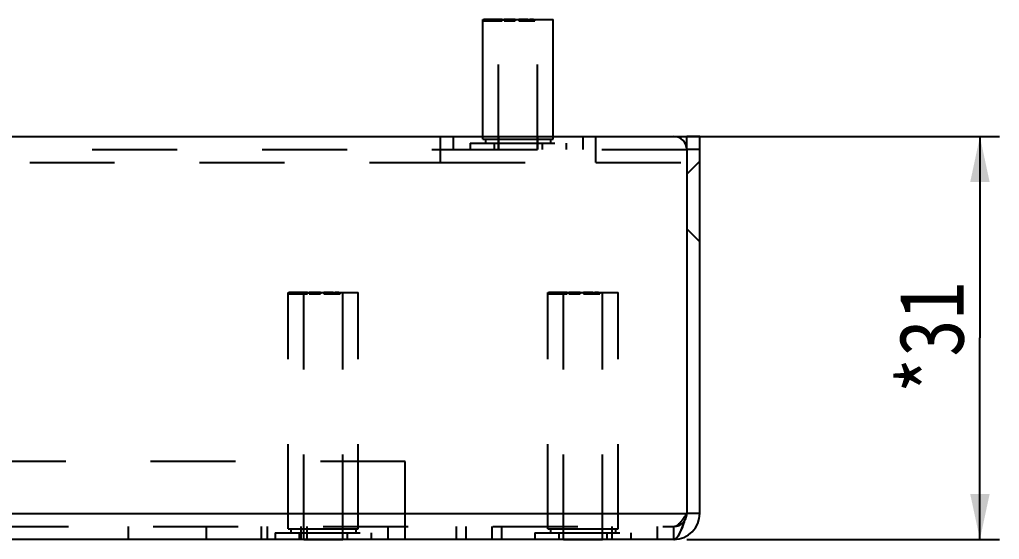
# Model space of a CAD drawing. Header units: millimetres. Extents: x 0 to 1189, y 25 to 866.
# Drawn here: x 521.5 to 597, y 639.7 to 679.7 of the extents above; entities that cross this region are included whole.
import ezdxf

# ---------------------------------------------------------------- set-up
doc = ezdxf.new("R2010")
doc.units = ezdxf.units.MM
doc.header["$LTSCALE"] = 65.395
doc.linetypes.add('HIDDEN', pattern=[0.2, 0.1, -0.1])
doc.layers.get('0').update_dxf_attribs({"linetype": 'CONTINUOUS'})
doc.layers.add('02___PRT_ALL_AXES', color=7, linetype='CONTINUOUS')
doc.layers.add('DEFAULT_2', color=8, linetype='HIDDEN')
doc.styles.get("Standard").update_dxf_attribs({"font": 'txt', "width": 0.85})
doc.dimstyles.new('DIMSTYLE_3', dxfattribs={"dimtxt": 5, "dimasz": 3.5, "dimexe": 1.5, "dimexo": 1, "dimgap": 1.25, "dimtad": 1, "dimdsep": 46, "dimtxsty": 'Standard', "dimblk": '_FILLED', "dimblk1": '_FILLED', "dimblk2": '_FILLED', "dimcen": 0.09, "dimadec": 0, "dimazin": 0, "dimtp": 0.3, "dimtm": 0.3, "dimtfac": 1, "dimtofl": 0, "dimtmove": 0, "dimatfit": 3, "dimldrblk": '_FILLED', "dimfxl": 0, "dimtolj": 1, "dimarcsym": 0})

# ---------------------------------------------------------------- blocks, each defined once
blk = doc.blocks.new('_FILLED')
at = {"color": 0, "linetype": 'ByBlock'}
blk.add_solid([(0, 0), (-1, 0.214), (-1, -0.214)], dxfattribs=at)
blk = doc.blocks.new('*D3')
at = {"color": 2, "linetype": 'Continuous', "transparency": 16777216}
for p, q in [((572.902, 670.749), (596.976, 670.749)), ((595.476, 670.749), (595.476, 655.249)), ((595.476, 639.749), (595.476, 655.249)), ((572.902, 639.749), (596.976, 639.749))]:
    blk.add_line(p, q, dxfattribs=at)
at = {"color": 2, "linetype": 'Continuous', "transparency": 16777216, "xscale": 3.5, "yscale": 3.5, "zscale": 3.5}
for p, rotation in [((595.476, 670.749), 90), ((595.476, 639.749), 270)]:
    blk.add_blockref('_FILLED', p, dxfattribs=dict(at, rotation=rotation))
at = {"color": 2, "linetype": 'Continuous', "transparency": 16777216, "insert": (589.226, 655.249), "char_height": 5, "width": 12.75, "attachment_point": 2, "rotation": 90, "line_spacing_factor": 0.9}
blk.add_mtext('*31', dxfattribs=at)

msp = doc.modelspace()

# ---------------------------------------------------------------- linework, layer by layer
at = {"color": 7, "linetype": 'Continuous'}
for p, q in [((557.202, 670.749), (557.202, 679.749)), ((562.602, 670.749), (562.602, 679.749)), ((573.902, 670.749), (572.902, 670.749)), ((572.902, 669.749), (572.902, 670.749)), ((573.902, 669.749), (572.902, 669.749)), ((573.902, 641.749), (572.902, 641.749))]:
    msp.add_line(p, q, dxfattribs=at)
at = {"color": 3, "linetype": 'Continuous'}
for p, q in [((160.902, 670.749), (572.902, 670.749)), ((573.902, 641.749), (573.902, 670.749)), ((572.902, 669.749), (572.902, 641.749)), ((160.902, 641.749), (572.902, 641.749)), ((571.902, 639.749), (161.902, 639.749))]:
    msp.add_line(p, q, dxfattribs=at)
for centre, radius, start, end in [((571.902, 669.749), 1, 0, 90), ((571.902, 641.749), 2, 270, 360)]:
    msp.add_arc(centre, radius, start, end, dxfattribs=at)
msp.add_open_spline([(572.902, 641.749), (572.845, 641.571), (572.789, 641.393), (572.73, 641.215)], degree=3, dxfattribs=at)
for points, knots in [([(572.73, 641.215), (572.703, 641.134), (572.603, 640.837), (572.496, 640.543), (572.402, 640.335)], [0, 0, 0, 0, 0.273083, 1, 1, 1, 1]), ([(572.402, 640.335), (572.334, 640.183), (572.229, 639.95), (572, 639.749), (571.902, 639.749)], [0, 0, 0, 0, 0.630964, 1, 1, 1, 1])]:
    msp.add_open_spline(points, degree=3, knots=knots, dxfattribs=at)
at = {"layer": '02___PRT_ALL_AXES', "color": 7, "linetype": 'Continuous'}
for p, q in [((557.202, 679.749), (562.602, 679.749)), ((557.202, 670.749), (557.202, 679.749)), ((562.602, 670.749), (562.602, 679.749))]:
    msp.add_line(p, q, dxfattribs=at)
at = {"layer": '02___PRT_ALL_AXES', "color": 8, "linetype": 'HIDDEN'}
for p, q in [((558.402, 669.749), (558.402, 679.749)), ((561.402, 669.749), (561.402, 679.749)), ((557.202, 670.549), (557.202, 670.749)), ((562.602, 670.549), (562.602, 670.749)), ((558.402, 669.749), (561.402, 669.749)), ((542.202, 658.749), (547.602, 658.749)), ((542.202, 640.549), (542.202, 658.749)), ((543.402, 639.749), (543.402, 658.749)), ((546.402, 639.749), (546.402, 658.749)), ((547.602, 640.549), (547.602, 658.749)), ((562.202, 658.749), (567.602, 658.749)), ((562.202, 640.549), (562.202, 658.749)), ((563.402, 639.749), (563.402, 658.749)), ((566.402, 639.749), (566.402, 658.749)), ((567.602, 640.549), (567.602, 658.749)), ((543.402, 639.749), (546.402, 639.749)), ((563.402, 639.749), (566.402, 639.749))]:
    msp.add_line(p, q, dxfattribs=at)
at = {"layer": 'DEFAULT_2', "color": 8, "linetype": 'HIDDEN'}
for p, q in [((558.679, 679.749), (557.261, 679.749)), ((557.261, 679.749), (557.261, 679.649)), ((557.261, 679.649), (558.679, 679.649)), ((557.268, 679.749), (557.268, 679.649)), ((557.301, 679.749), (557.301, 679.649)), ((557.316, 679.749), (557.316, 679.649)), ((557.349, 679.749), (557.349, 679.649)), ((557.369, 679.749), (557.369, 679.649)), ((557.371, 679.749), (557.371, 679.649)), ((557.397, 679.749), (557.397, 679.649)), ((557.401, 679.749), (557.401, 679.649)), ((557.415, 679.749), (557.415, 679.649)), ((557.423, 679.749), (557.423, 679.649)), ((557.47, 679.749), (557.47, 679.649)), ((557.477, 679.749), (557.477, 679.649)), ((557.481, 679.749), (557.481, 679.649)), ((557.504, 679.749), (557.504, 679.649)), ((557.569, 679.749), (557.569, 679.649)), ((557.58, 679.749), (557.58, 679.649)), ((557.613, 679.749), (557.613, 679.649)), ((557.624, 679.749), (557.624, 679.649)), ((557.624, 679.649), (557.624, 679.749)), ((557.636, 679.749), (557.636, 679.649)), ((557.693, 679.649), (557.693, 679.749)), ((557.742, 679.749), (557.742, 679.649)), ((557.744, 679.749), (557.744, 679.649)), ((557.767, 679.749), (557.767, 679.649)), ((557.769, 679.749), (557.769, 679.649)), ((557.875, 679.749), (557.875, 679.649)), ((557.887, 679.749), (557.887, 679.649)), ((557.898, 679.749), (557.898, 679.649)), ((557.931, 679.749), (557.931, 679.649)), ((557.942, 679.749), (557.942, 679.649)), ((558.007, 679.749), (558.007, 679.649)), ((558.03, 679.749), (558.03, 679.649)), ((558.034, 679.749), (558.034, 679.649)), ((558.041, 679.749), (558.041, 679.649)), ((558.088, 679.749), (558.088, 679.649)), ((558.096, 679.749), (558.096, 679.649)), ((558.11, 679.749), (558.11, 679.649)), ((558.114, 679.749), (558.114, 679.649)), ((558.14, 679.749), (558.14, 679.649)), ((558.142, 679.749), (558.142, 679.649)), ((558.162, 679.749), (558.162, 679.649)), ((558.195, 679.749), (558.195, 679.649)), ((558.21, 679.749), (558.21, 679.649)), ((558.243, 679.749), (558.243, 679.649)), ((558.25, 679.749), (558.25, 679.649)), ((558.292, 679.749), (558.292, 679.649)), ((558.294, 679.749), (558.294, 679.649)), ((558.322, 679.749), (558.322, 679.649)), ((558.344, 679.749), (558.344, 679.649)), ((558.372, 679.749), (558.372, 679.649)), ((558.376, 679.749), (558.376, 679.649)), ((558.44, 679.749), (558.44, 679.649)), ((558.442, 679.749), (558.442, 679.649)), ((558.459, 679.749), (558.459, 679.649)), ((558.462, 679.749), (558.462, 679.649)), ((558.47, 679.749), (558.47, 679.649)), ((558.473, 679.749), (558.473, 679.649)), ((558.482, 679.749), (558.482, 679.649)), ((558.489, 679.749), (558.489, 679.649)), ((558.498, 679.749), (558.498, 679.649)), ((558.501, 679.749), (558.501, 679.649)), ((558.511, 679.749), (558.511, 679.649)), ((558.512, 679.749), (558.512, 679.649)), ((558.529, 679.749), (558.529, 679.649)), ((558.595, 679.749), (558.595, 679.649)), ((558.627, 679.749), (558.627, 679.649)), ((558.678, 679.749), (558.678, 679.649)), ((558.679, 679.749), (558.679, 679.649)), ((559.681, 679.749), (558.824, 679.749)), ((558.824, 679.749), (558.824, 679.649)), ((558.824, 679.649), (559.681, 679.649)), ((558.825, 679.749), (558.825, 679.649)), ((558.846, 679.749), (558.846, 679.649)), ((558.848, 679.749), (558.848, 679.649)), ((558.893, 679.749), (558.893, 679.649)), ((558.923, 679.749), (558.923, 679.649)), ((558.931, 679.749), (558.931, 679.649)), ((558.948, 679.749), (558.948, 679.649)), ((558.952, 679.749), (558.952, 679.649)), ((558.958, 679.749), (558.958, 679.649)), ((558.961, 679.749), (558.961, 679.649)), ((558.981, 679.749), (558.981, 679.649)), ((558.986, 679.749), (558.986, 679.649)), ((558.992, 679.749), (558.992, 679.649)), ((558.999, 679.749), (558.999, 679.649)), ((559.003, 679.749), (559.003, 679.649)), ((559.013, 679.749), (559.013, 679.649)), ((559.029, 679.649), (559.029, 679.749)), ((559.044, 679.749), (559.044, 679.649)), ((559.064, 679.749), (559.064, 679.649)), ((559.085, 679.749), (559.085, 679.649)), ((559.086, 679.749), (559.086, 679.649)), ((559.098, 679.749), (559.098, 679.649)), ((559.101, 679.749), (559.101, 679.649)), ((559.128, 679.749), (559.128, 679.649)), ((559.148, 679.749), (559.148, 679.649)), ((559.157, 679.749), (559.157, 679.649)), ((559.2, 679.649), (559.2, 679.749)), ((559.205, 679.749), (559.205, 679.649)), ((559.211, 679.749), (559.211, 679.649)), ((559.229, 679.749), (559.229, 679.649)), ((559.236, 679.749), (559.236, 679.649)), ((559.24, 679.749), (559.24, 679.649)), ((559.279, 679.749), (559.279, 679.649)), ((559.29, 679.749), (559.29, 679.649)), ((559.311, 679.749), (559.311, 679.649)), ((559.315, 679.749), (559.315, 679.649)), ((559.335, 679.749), (559.335, 679.649)), ((559.357, 679.749), (559.357, 679.649)), ((559.372, 679.749), (559.372, 679.649)), ((559.386, 679.749), (559.386, 679.649)), ((559.409, 679.749), (559.409, 679.649)), ((559.415, 679.749), (559.415, 679.649)), ((559.426, 679.749), (559.426, 679.649)), ((559.441, 679.749), (559.441, 679.649)), ((559.444, 679.749), (559.444, 679.649)), ((559.502, 679.749), (559.502, 679.649)), ((559.508, 679.749), (559.508, 679.649)), ((559.541, 679.749), (559.541, 679.649)), ((559.555, 679.749), (559.555, 679.649)), ((559.559, 679.749), (559.559, 679.649)), ((559.577, 679.749), (559.577, 679.649)), ((559.626, 679.749), (559.626, 679.649)), ((559.676, 679.749), (559.676, 679.649)), ((559.681, 679.749), (559.681, 679.649)), ((560.662, 679.749), (559.956, 679.749)), ((559.956, 679.749), (559.956, 679.649)), ((559.956, 679.649), (561.203, 679.649)), ((560.134, 679.749), (560.134, 679.649)), ((560.141, 679.749), (560.141, 679.649)), ((560.253, 679.649), (560.253, 679.749)), ((560.378, 679.649), (560.378, 679.749)), ((560.662, 679.649), (560.662, 679.749)), ((560.709, 679.749), (560.709, 679.649)), ((560.728, 679.749), (560.728, 679.649)), ((561.091, 679.749), (560.822, 679.749)), ((560.822, 679.649), (560.822, 679.749)), ((560.854, 679.749), (560.854, 679.649)), ((560.906, 679.749), (560.906, 679.649)), ((561.091, 679.649), (561.091, 679.749)), ((561.203, 679.649), (561.203, 679.749)), ((553.902, 670.749), (553.902, 668.749)), ((554.902, 670.749), (554.902, 669.749)), ((556.207, 670.249), (563.597, 670.249)), ((556.207, 670.249), (556.207, 669.749)), ((557.202, 670.549), (557.202, 670.749)), ((557.202, 670.549), (562.602, 670.549)), ((557.402, 670.549), (557.402, 670.249)), ((558.055, 670.249), (558.055, 669.749)), ((558.402, 670.749), (558.402, 669.749)), ((561.402, 670.749), (561.402, 669.749)), ((561.75, 670.249), (561.75, 669.749)), ((562.402, 670.549), (562.402, 670.249)), ((562.602, 670.549), (562.602, 670.749)), ((563.597, 670.249), (563.597, 669.749)), ((564.902, 670.749), (564.902, 669.749)), ((565.902, 668.749), (565.902, 670.749)), ((160.902, 669.749), (572.902, 669.749)), ((456.902, 668.749), (553.902, 668.749)), ((553.902, 668.749), (565.902, 668.749)), ((565.902, 668.749), (572.902, 668.749)), ((572.902, 667.849), (573.902, 668.849)), ((572.902, 663.649), (573.902, 662.649)), ((542.202, 640.549), (542.202, 658.749)), ((542.258, 658.749), (542.256, 658.749)), ((542.256, 658.749), (542.256, 658.649)), ((542.256, 658.649), (543.679, 658.649)), ((542.258, 658.649), (542.258, 658.749)), ((543.679, 658.749), (542.277, 658.749)), ((542.277, 658.649), (542.277, 658.749)), ((542.296, 658.749), (542.296, 658.649)), ((542.32, 658.749), (542.32, 658.649)), ((542.358, 658.749), (542.358, 658.649)), ((542.365, 658.749), (542.365, 658.649)), ((542.365, 658.749), (542.365, 658.649)), ((542.385, 658.749), (542.385, 658.649)), ((542.393, 658.749), (542.393, 658.649)), ((542.405, 658.749), (542.405, 658.649)), ((542.42, 658.749), (542.42, 658.649)), ((542.446, 658.749), (542.446, 658.649)), ((542.46, 658.749), (542.46, 658.649)), ((542.475, 658.749), (542.475, 658.649)), ((542.502, 658.749), (542.502, 658.649)), ((542.504, 658.749), (542.504, 658.649)), ((542.546, 658.749), (542.546, 658.649)), ((542.569, 658.749), (542.569, 658.649)), ((542.601, 658.749), (542.601, 658.649)), ((542.609, 658.749), (542.609, 658.649)), ((542.611, 658.749), (542.611, 658.649)), ((542.624, 658.749), (542.624, 658.649)), ((542.624, 658.649), (542.624, 658.749)), ((542.634, 658.749), (542.634, 658.649)), ((542.665, 658.749), (542.665, 658.649)), ((542.678, 658.749), (542.678, 658.649)), ((542.693, 658.649), (542.693, 658.749)), ((542.711, 658.749), (542.711, 658.649)), ((542.718, 658.749), (542.718, 658.649)), ((542.743, 658.749), (542.743, 658.649)), ((542.746, 658.749), (542.746, 658.649)), ((542.746, 658.749), (542.746, 658.649)), ((542.763, 658.749), (542.763, 658.649)), ((542.777, 658.749), (542.777, 658.649)), ((542.799, 658.749), (542.799, 658.649)), ((542.832, 658.749), (542.832, 658.649)), ((542.857, 658.749), (542.857, 658.649)), ((542.86, 658.749), (542.86, 658.649)), ((542.896, 658.749), (542.896, 658.649)), ((542.898, 658.749), (542.898, 658.649)), ((542.904, 658.749), (542.904, 658.649)), ((542.965, 658.749), (542.965, 658.649)), ((542.97, 658.749), (542.97, 658.649)), ((542.973, 658.749), (542.973, 658.649)), ((543.009, 658.749), (543.009, 658.649)), ((543.012, 658.749), (543.012, 658.649)), ((543.036, 658.749), (543.036, 658.649)), ((543.056, 658.749), (543.056, 658.649)), ((543.07, 658.749), (543.07, 658.649)), ((543.091, 658.749), (543.091, 658.649)), ((543.106, 658.749), (543.106, 658.649)), ((543.123, 658.749), (543.123, 658.649)), ((543.126, 658.749), (543.126, 658.649)), ((543.15, 658.749), (543.15, 658.649)), ((543.151, 658.749), (543.151, 658.649)), ((543.158, 658.749), (543.158, 658.649)), ((543.191, 658.749), (543.191, 658.649)), ((543.22, 658.749), (543.22, 658.649)), ((543.234, 658.749), (543.234, 658.649)), ((543.257, 658.749), (543.257, 658.649)), ((543.259, 658.749), (543.259, 658.649)), ((543.292, 658.749), (543.292, 658.649)), ((543.294, 658.749), (543.294, 658.649)), ((543.322, 658.749), (543.322, 658.649)), ((543.344, 658.749), (543.344, 658.649)), ((543.372, 658.749), (543.372, 658.649)), ((543.376, 658.749), (543.376, 658.649)), ((543.44, 658.749), (543.44, 658.649)), ((543.442, 658.749), (543.442, 658.649)), ((543.459, 658.749), (543.459, 658.649)), ((543.462, 658.749), (543.462, 658.649)), ((543.47, 658.749), (543.47, 658.649)), ((543.473, 658.749), (543.473, 658.649)), ((543.482, 658.749), (543.482, 658.649)), ((543.489, 658.749), (543.489, 658.649)), ((543.498, 658.749), (543.498, 658.649)), ((543.501, 658.749), (543.501, 658.649)), ((543.511, 658.749), (543.511, 658.649)), ((543.512, 658.749), (543.512, 658.649)), ((543.529, 658.749), (543.529, 658.649)), ((543.595, 658.749), (543.595, 658.649)), ((543.627, 658.749), (543.627, 658.649)), ((543.678, 658.749), (543.678, 658.649)), ((543.679, 658.749), (543.679, 658.649)), ((544.681, 658.749), (543.824, 658.749)), ((543.824, 658.749), (543.824, 658.649)), ((543.824, 658.649), (544.681, 658.649)), ((543.825, 658.749), (543.825, 658.649)), ((543.846, 658.749), (543.846, 658.649)), ((543.848, 658.749), (543.848, 658.649)), ((543.893, 658.749), (543.893, 658.649)), ((543.923, 658.749), (543.923, 658.649)), ((543.931, 658.749), (543.931, 658.649)), ((543.948, 658.749), (543.948, 658.649)), ((543.952, 658.749), (543.952, 658.649)), ((543.958, 658.749), (543.958, 658.649)), ((543.961, 658.749), (543.961, 658.649)), ((543.981, 658.749), (543.981, 658.649)), ((543.986, 658.749), (543.986, 658.649)), ((543.992, 658.749), (543.992, 658.649)), ((543.999, 658.749), (543.999, 658.649)), ((544.003, 658.749), (544.003, 658.649)), ((544.013, 658.749), (544.013, 658.649)), ((544.029, 658.649), (544.029, 658.749)), ((544.044, 658.749), (544.044, 658.649)), ((544.064, 658.749), (544.064, 658.649)), ((544.085, 658.749), (544.085, 658.649)), ((544.086, 658.749), (544.086, 658.649)), ((544.098, 658.749), (544.098, 658.649)), ((544.101, 658.749), (544.101, 658.649)), ((544.128, 658.749), (544.128, 658.649)), ((544.148, 658.749), (544.148, 658.649)), ((544.157, 658.749), (544.157, 658.649)), ((544.2, 658.649), (544.2, 658.749)), ((544.205, 658.749), (544.205, 658.649)), ((544.211, 658.749), (544.211, 658.649)), ((544.229, 658.749), (544.229, 658.649)), ((544.236, 658.749), (544.236, 658.649)), ((544.24, 658.749), (544.24, 658.649)), ((544.279, 658.749), (544.279, 658.649)), ((544.29, 658.749), (544.29, 658.649)), ((544.311, 658.749), (544.311, 658.649)), ((544.315, 658.749), (544.315, 658.649)), ((544.335, 658.749), (544.335, 658.649)), ((544.357, 658.749), (544.357, 658.649)), ((544.372, 658.749), (544.372, 658.649)), ((544.386, 658.749), (544.386, 658.649)), ((544.409, 658.749), (544.409, 658.649)), ((544.415, 658.749), (544.415, 658.649)), ((544.426, 658.749), (544.426, 658.649)), ((544.441, 658.749), (544.441, 658.649)), ((544.444, 658.749), (544.444, 658.649)), ((544.502, 658.749), (544.502, 658.649)), ((544.508, 658.749), (544.508, 658.649)), ((544.541, 658.749), (544.541, 658.649)), ((544.555, 658.749), (544.555, 658.649)), ((544.559, 658.749), (544.559, 658.649)), ((544.577, 658.749), (544.577, 658.649)), ((544.626, 658.749), (544.626, 658.649)), ((544.676, 658.749), (544.676, 658.649)), ((544.681, 658.749), (544.681, 658.649)), ((545.662, 658.749), (544.956, 658.749)), ((544.956, 658.749), (544.956, 658.649)), ((544.956, 658.649), (546.203, 658.649)), ((545.134, 658.749), (545.134, 658.649)), ((545.141, 658.749), (545.141, 658.649)), ((545.253, 658.649), (545.253, 658.749)), ((545.378, 658.649), (545.378, 658.749)), ((545.662, 658.649), (545.662, 658.749)), ((545.709, 658.749), (545.709, 658.649)), ((545.728, 658.749), (545.728, 658.649)), ((546.091, 658.749), (545.822, 658.749)), ((545.822, 658.649), (545.822, 658.749)), ((545.854, 658.749), (545.854, 658.649)), ((545.906, 658.749), (545.906, 658.649)), ((546.091, 658.649), (546.091, 658.749)), ((546.203, 658.649), (546.203, 658.749)), ((547.602, 640.549), (547.602, 658.749)), ((562.202, 640.549), (562.202, 658.749)), ((562.258, 658.749), (562.256, 658.749)), ((562.256, 658.749), (562.256, 658.649)), ((562.256, 658.649), (563.679, 658.649)), ((562.258, 658.649), (562.258, 658.749)), ((563.679, 658.749), (562.277, 658.749)), ((562.277, 658.649), (562.277, 658.749)), ((562.296, 658.749), (562.296, 658.649)), ((562.32, 658.749), (562.32, 658.649)), ((562.358, 658.749), (562.358, 658.649)), ((562.365, 658.749), (562.365, 658.649)), ((562.365, 658.749), (562.365, 658.649)), ((562.385, 658.749), (562.385, 658.649)), ((562.393, 658.749), (562.393, 658.649)), ((562.405, 658.749), (562.405, 658.649)), ((562.42, 658.749), (562.42, 658.649)), ((562.446, 658.749), (562.446, 658.649)), ((562.46, 658.749), (562.46, 658.649)), ((562.475, 658.749), (562.475, 658.649)), ((562.502, 658.749), (562.502, 658.649)), ((562.504, 658.749), (562.504, 658.649)), ((562.546, 658.749), (562.546, 658.649)), ((562.569, 658.749), (562.569, 658.649)), ((562.601, 658.749), (562.601, 658.649)), ((562.609, 658.749), (562.609, 658.649)), ((562.611, 658.749), (562.611, 658.649)), ((562.624, 658.749), (562.624, 658.649)), ((562.624, 658.649), (562.624, 658.749)), ((562.634, 658.749), (562.634, 658.649)), ((562.665, 658.749), (562.665, 658.649)), ((562.678, 658.749), (562.678, 658.649)), ((562.693, 658.649), (562.693, 658.749)), ((562.711, 658.749), (562.711, 658.649)), ((562.718, 658.749), (562.718, 658.649)), ((562.743, 658.749), (562.743, 658.649)), ((562.746, 658.749), (562.746, 658.649)), ((562.746, 658.749), (562.746, 658.649)), ((562.763, 658.749), (562.763, 658.649)), ((562.777, 658.749), (562.777, 658.649)), ((562.799, 658.749), (562.799, 658.649)), ((562.832, 658.749), (562.832, 658.649)), ((562.857, 658.749), (562.857, 658.649)), ((562.86, 658.749), (562.86, 658.649)), ((562.896, 658.749), (562.896, 658.649)), ((562.898, 658.749), (562.898, 658.649)), ((562.904, 658.749), (562.904, 658.649)), ((562.965, 658.749), (562.965, 658.649)), ((562.97, 658.749), (562.97, 658.649)), ((562.973, 658.749), (562.973, 658.649)), ((563.009, 658.749), (563.009, 658.649)), ((563.012, 658.749), (563.012, 658.649)), ((563.036, 658.749), (563.036, 658.649)), ((563.056, 658.749), (563.056, 658.649)), ((563.07, 658.749), (563.07, 658.649)), ((563.091, 658.749), (563.091, 658.649)), ((563.106, 658.749), (563.106, 658.649)), ((563.123, 658.749), (563.123, 658.649)), ((563.126, 658.749), (563.126, 658.649)), ((563.15, 658.749), (563.15, 658.649)), ((563.151, 658.749), (563.151, 658.649)), ((563.158, 658.749), (563.158, 658.649)), ((563.191, 658.749), (563.191, 658.649)), ((563.22, 658.749), (563.22, 658.649)), ((563.234, 658.749), (563.234, 658.649)), ((563.257, 658.749), (563.257, 658.649)), ((563.259, 658.749), (563.259, 658.649)), ((563.292, 658.749), (563.292, 658.649)), ((563.294, 658.749), (563.294, 658.649)), ((563.322, 658.749), (563.322, 658.649)), ((563.344, 658.749), (563.344, 658.649)), ((563.372, 658.749), (563.372, 658.649)), ((563.376, 658.749), (563.376, 658.649)), ((563.44, 658.749), (563.44, 658.649)), ((563.442, 658.749), (563.442, 658.649)), ((563.459, 658.749), (563.459, 658.649)), ((563.462, 658.749), (563.462, 658.649)), ((563.47, 658.749), (563.47, 658.649)), ((563.473, 658.749), (563.473, 658.649)), ((563.482, 658.749), (563.482, 658.649)), ((563.489, 658.749), (563.489, 658.649)), ((563.498, 658.749), (563.498, 658.649)), ((563.501, 658.749), (563.501, 658.649)), ((563.511, 658.749), (563.511, 658.649)), ((563.512, 658.749), (563.512, 658.649)), ((563.529, 658.749), (563.529, 658.649)), ((563.595, 658.749), (563.595, 658.649)), ((563.627, 658.749), (563.627, 658.649)), ((563.678, 658.749), (563.678, 658.649)), ((563.679, 658.749), (563.679, 658.649)), ((564.681, 658.749), (563.824, 658.749)), ((563.824, 658.749), (563.824, 658.649)), ((563.824, 658.649), (564.681, 658.649)), ((563.825, 658.749), (563.825, 658.649)), ((563.846, 658.749), (563.846, 658.649)), ((563.848, 658.749), (563.848, 658.649)), ((563.893, 658.749), (563.893, 658.649)), ((563.923, 658.749), (563.923, 658.649)), ((563.931, 658.749), (563.931, 658.649)), ((563.948, 658.749), (563.948, 658.649)), ((563.952, 658.749), (563.952, 658.649)), ((563.958, 658.749), (563.958, 658.649)), ((563.961, 658.749), (563.961, 658.649)), ((563.981, 658.749), (563.981, 658.649)), ((563.986, 658.749), (563.986, 658.649)), ((563.992, 658.749), (563.992, 658.649)), ((563.999, 658.749), (563.999, 658.649)), ((564.003, 658.749), (564.003, 658.649)), ((564.013, 658.749), (564.013, 658.649)), ((564.029, 658.649), (564.029, 658.749)), ((564.044, 658.749), (564.044, 658.649)), ((564.064, 658.749), (564.064, 658.649)), ((564.085, 658.749), (564.085, 658.649)), ((564.086, 658.749), (564.086, 658.649)), ((564.098, 658.749), (564.098, 658.649)), ((564.101, 658.749), (564.101, 658.649)), ((564.128, 658.749), (564.128, 658.649)), ((564.148, 658.749), (564.148, 658.649)), ((564.157, 658.749), (564.157, 658.649)), ((564.2, 658.649), (564.2, 658.749)), ((564.205, 658.749), (564.205, 658.649)), ((564.211, 658.749), (564.211, 658.649)), ((564.229, 658.749), (564.229, 658.649)), ((564.236, 658.749), (564.236, 658.649)), ((564.24, 658.749), (564.24, 658.649)), ((564.279, 658.749), (564.279, 658.649)), ((564.29, 658.749), (564.29, 658.649)), ((564.311, 658.749), (564.311, 658.649)), ((564.315, 658.749), (564.315, 658.649)), ((564.335, 658.749), (564.335, 658.649)), ((564.357, 658.749), (564.357, 658.649)), ((564.372, 658.749), (564.372, 658.649)), ((564.386, 658.749), (564.386, 658.649)), ((564.409, 658.749), (564.409, 658.649)), ((564.415, 658.749), (564.415, 658.649)), ((564.426, 658.749), (564.426, 658.649)), ((564.441, 658.749), (564.441, 658.649)), ((564.444, 658.749), (564.444, 658.649)), ((564.502, 658.749), (564.502, 658.649)), ((564.508, 658.749), (564.508, 658.649)), ((564.541, 658.749), (564.541, 658.649)), ((564.555, 658.749), (564.555, 658.649)), ((564.559, 658.749), (564.559, 658.649)), ((564.577, 658.749), (564.577, 658.649)), ((564.626, 658.749), (564.626, 658.649)), ((564.676, 658.749), (564.676, 658.649)), ((564.681, 658.749), (564.681, 658.649)), ((565.662, 658.749), (564.956, 658.749)), ((564.956, 658.749), (564.956, 658.649)), ((564.956, 658.649), (566.203, 658.649)), ((565.134, 658.749), (565.134, 658.649)), ((565.141, 658.749), (565.141, 658.649)), ((565.253, 658.649), (565.253, 658.749)), ((565.378, 658.649), (565.378, 658.749)), ((565.662, 658.649), (565.662, 658.749)), ((565.709, 658.749), (565.709, 658.649)), ((565.728, 658.749), (565.728, 658.649)), ((566.091, 658.749), (565.822, 658.749)), ((565.822, 658.649), (565.822, 658.749)), ((565.854, 658.749), (565.854, 658.649)), ((565.906, 658.749), (565.906, 658.649)), ((566.091, 658.649), (566.091, 658.749)), ((566.203, 658.649), (566.203, 658.749)), ((567.602, 640.549), (567.602, 658.749)), ((551.222, 645.749), (507.622, 645.749)), ((551.222, 639.749), (551.222, 645.749)), ((414.102, 640.749), (571.902, 640.749)), ((529.902, 639.749), (529.902, 640.749)), ((535.902, 639.749), (535.902, 640.749)), ((540.152, 639.749), (540.152, 640.749)), ((540.602, 639.749), (540.602, 640.749)), ((543.202, 639.749), (543.202, 640.749)), ((543.402, 639.749), (543.402, 640.749)), ((543.652, 639.749), (543.652, 640.749)), ((546.402, 639.749), (546.402, 640.749)), ((549.902, 639.749), (549.902, 640.749)), ((555.152, 639.749), (555.152, 640.749)), ((555.902, 639.749), (555.902, 640.749)), ((557.902, 639.749), (557.902, 640.749)), ((558.652, 639.749), (558.652, 640.749)), ((563.402, 639.749), (563.402, 640.749)), ((566.402, 639.749), (566.402, 640.749)), ((567.152, 639.749), (567.152, 640.749)), ((570.652, 639.749), (570.652, 640.749)), ((571.902, 639.749), (571.902, 640.749)), ((541.207, 640.249), (548.597, 640.249)), ((541.207, 640.249), (541.207, 639.749)), ((542.202, 640.549), (547.602, 640.549)), ((542.402, 640.549), (542.402, 640.249)), ((543.055, 640.249), (543.055, 639.749)), ((546.75, 640.249), (546.75, 639.749)), ((547.402, 640.549), (547.402, 640.249)), ((548.597, 640.249), (548.597, 639.749)), ((561.207, 640.249), (568.597, 640.249)), ((561.207, 640.249), (561.207, 639.749)), ((562.202, 640.549), (567.602, 640.549)), ((562.402, 640.549), (562.402, 640.249)), ((563.055, 640.249), (563.055, 639.749)), ((566.75, 640.249), (566.75, 639.749)), ((567.402, 640.549), (567.402, 640.249)), ((568.597, 640.249), (568.597, 639.749))]:
    msp.add_line(p, q, dxfattribs=at)
for centre, radius, start, end in [((571.902, 641.749), 1, 270, 360), ((561.511, 644.811), 11.78, 339.66591, 341.04161), ((554.741, 647.146), 18.941, 341.01664, 341.75401)]:
    msp.add_arc(centre, radius, start, end, dxfattribs=at)
for points, knots in [([(571.902, 640.749), (572.095, 640.749), (572.516, 641.106), (572.747, 641.506), (572.902, 641.749)], [0, 0, 0, 0, 0.40088, 1, 1, 1, 1]), ([(572.402, 640.335), (572.415, 640.365), (572.47, 640.491), (572.52, 640.619), (572.557, 640.718)], [0, 0, 0, 0, 0.234317, 1, 1, 1, 1]), ([(572.264, 640.065), (572.276, 640.085), (572.326, 640.173), (572.37, 640.264), (572.402, 640.335)], [0, 0, 0, 0, 0.22989, 1, 1, 1, 1]), ([(571.902, 639.749), (571.923, 639.749), (572.023, 639.766), (572.102, 639.841), (572.152, 639.902)], [0, 0, 0, 0, 0.211698, 1, 1, 1, 1])]:
    msp.add_open_spline(points, degree=3, knots=knots, dxfattribs=at)
msp.add_open_spline([(572.152, 639.902), (572.194, 639.952), (572.231, 640.008), (572.264, 640.065)], degree=3, dxfattribs=at)

# ---------------------------------------------------------------- dimensions: what is measured, and where the dimension line sits
at = {"color": 2, "linetype": 'Continuous'}
dim = msp.add_linear_dim(base=(595.476, 639.749), p1=(571.902, 670.749), p2=(571.902, 639.749), angle=270, text='*<>', dimstyle='DIMSTYLE_3', dxfattribs=at)
dim.commit()
dim.dimension.update_dxf_attribs({"geometry": '*D3', "text_midpoint": (595.476, 655.249), "dimtype": 160})

doc.saveas('drawing.dxf')
